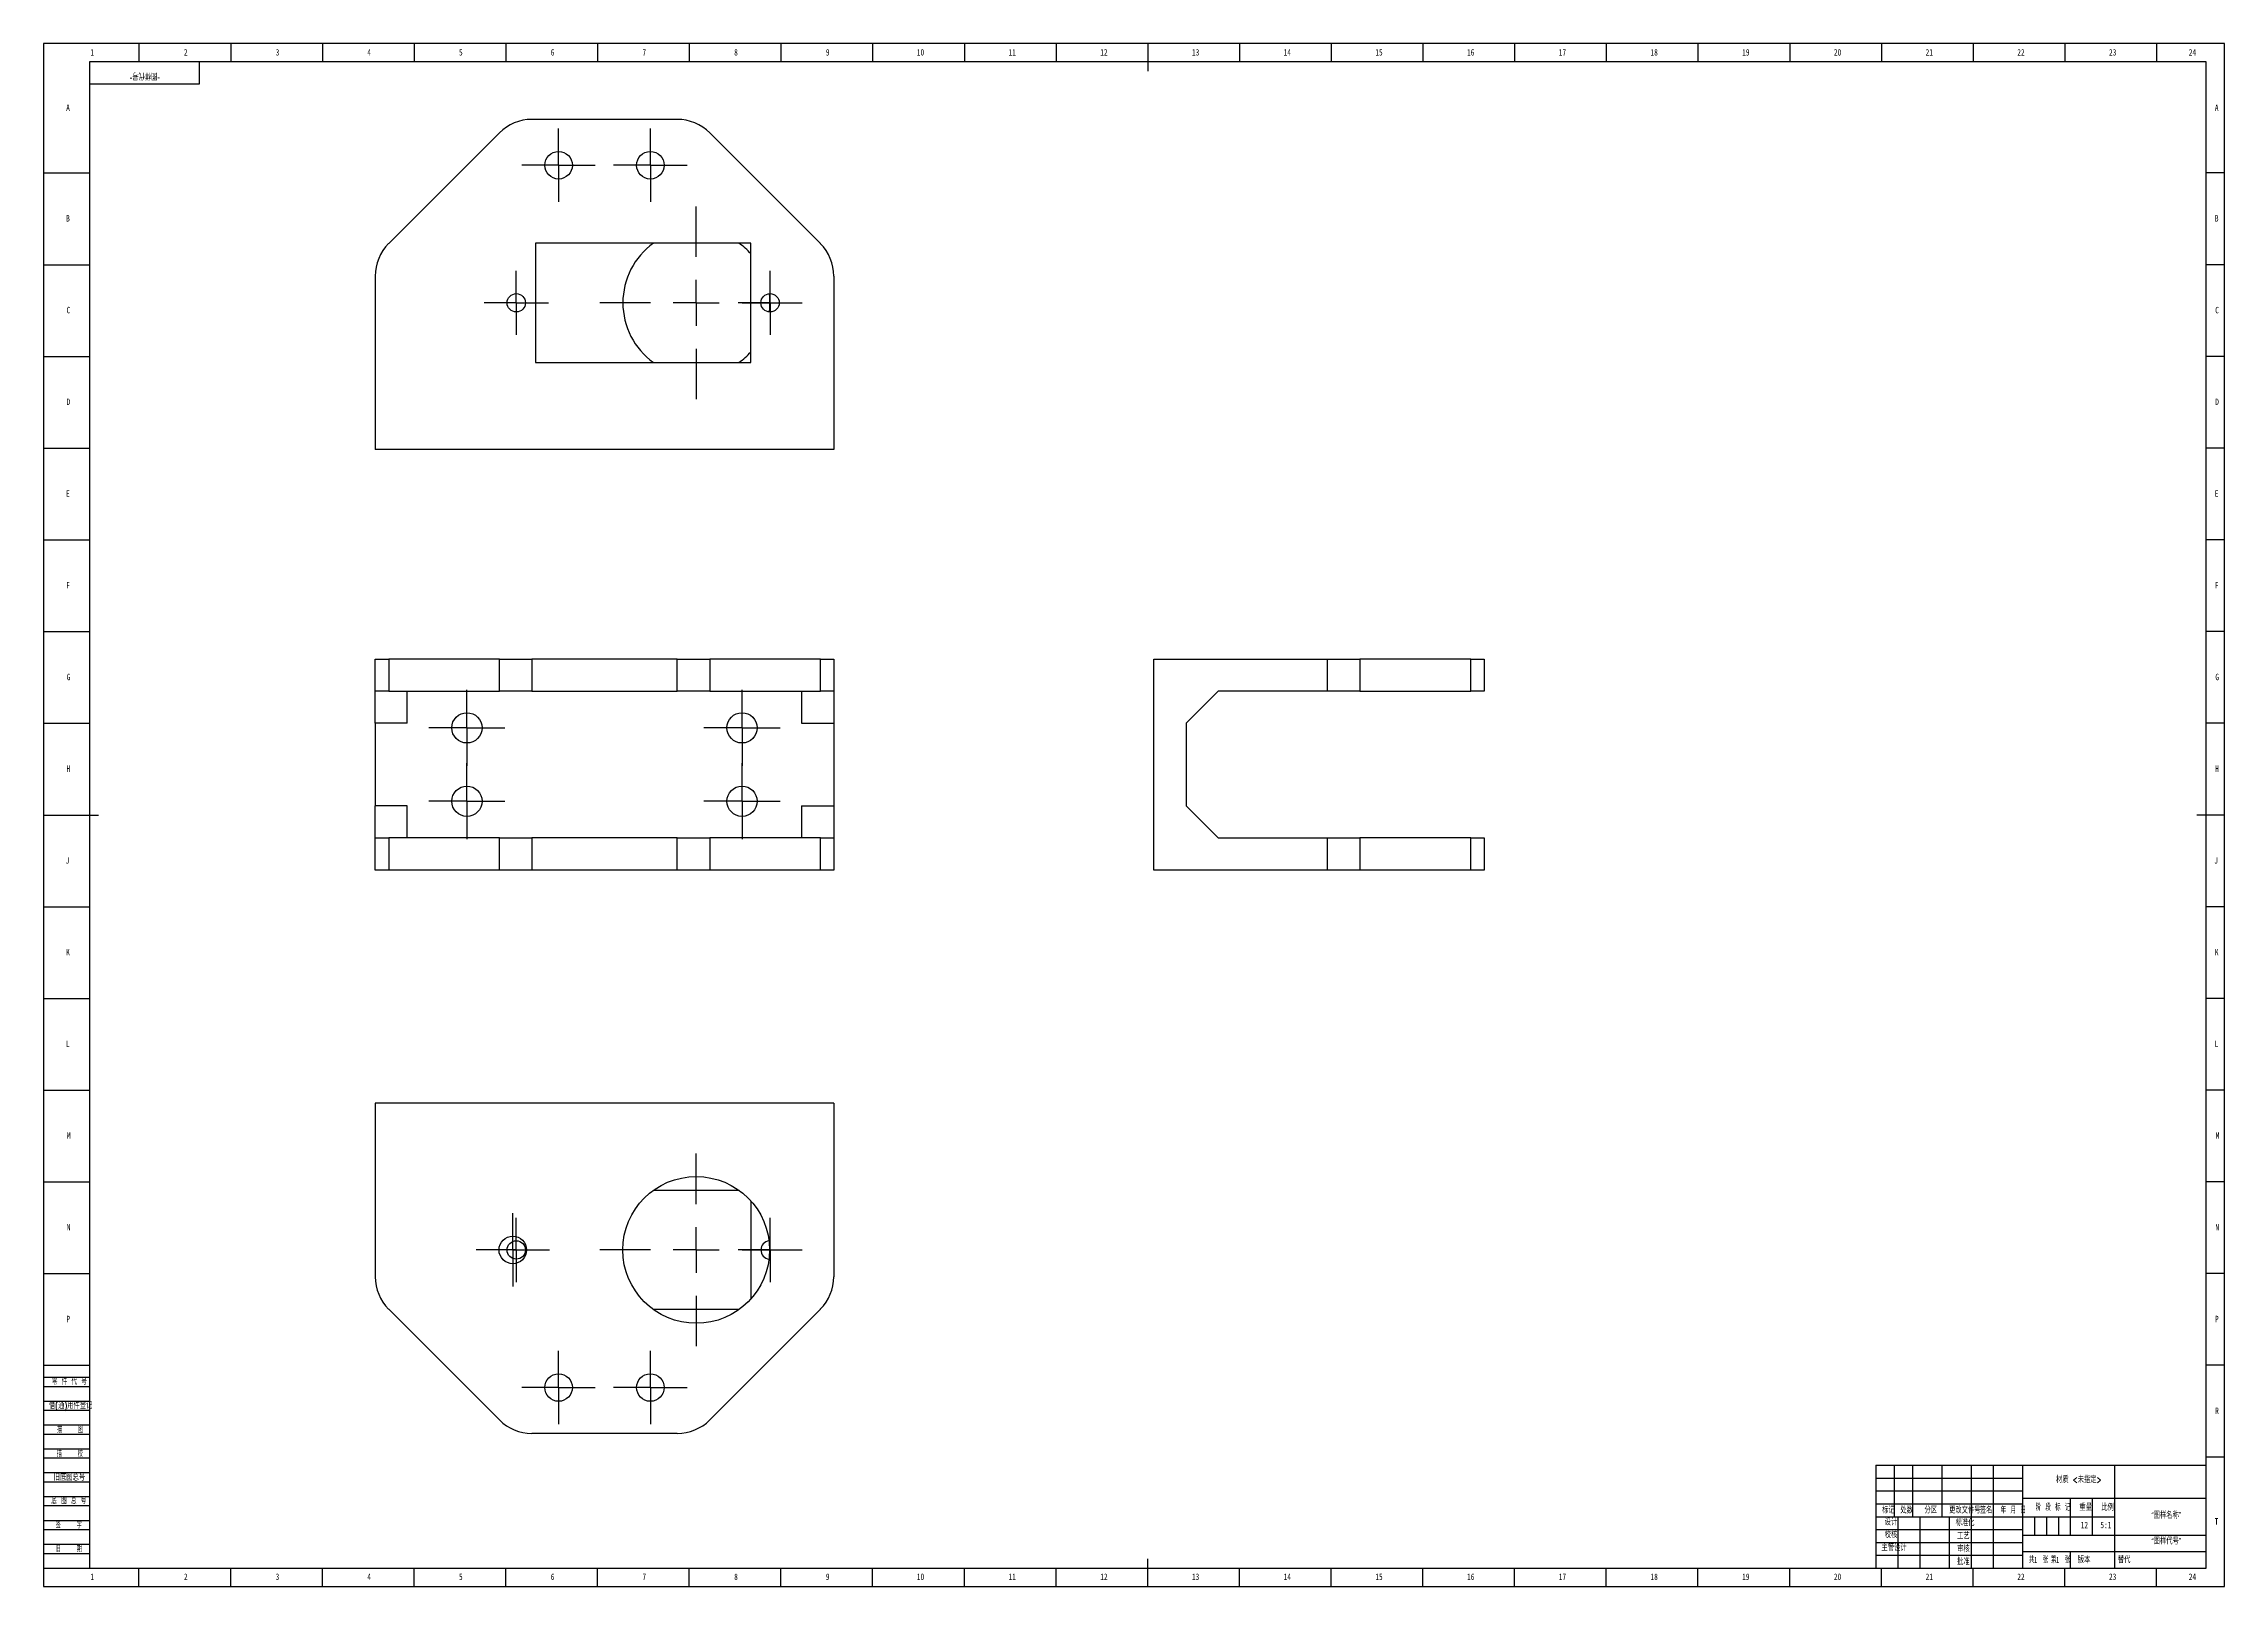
# Model space of a CAD drawing. Header units: millimetres. Extents: x 0 to 1189, y 0 to 841.
import ezdxf

# ---------------------------------------------------------------- set-up
doc = ezdxf.new("R2010")
doc.units = ezdxf.units.MM
for name, color, linetype in [('10', 7, 'Continuous'), ('5', 7, 'Continuous'), ('9', 7, 'Continuous'), ('SLD-0', 7, 'Continuous')]:
    doc.layers.add(name, color=color, linetype=linetype)
doc.styles.add('SLDTEXTSTYLE0', font='TXT', dxfattribs={"width": 0.7, "bigfont": 'bigfont'})
doc.styles.add('SLDTEXTSTYLE1', font='TXT', dxfattribs={"width": 0.6, "bigfont": 'bigfont'})
doc.styles.add('SLDTEXTSTYLE2', font='TXT', dxfattribs={"width": 0.614286, "bigfont": 'bigfont'})
doc.styles.add('SLDTEXTSTYLE3', font='TXT', dxfattribs={"width": 0.62, "bigfont": 'bigfont'})
doc.styles.add('SLDTEXTSTYLE4', font='TXT', dxfattribs={"width": 0.566667, "bigfont": 'bigfont'})
doc.styles.add('SLDTEXTSTYLE5', font='TXT', dxfattribs={"width": 0.7})

# ---------------------------------------------------------------- blocks, each defined once
blk = doc.blocks.new('SW_CENTERMARKSYMBOL_0')
at = {"layer": '10', "color": 0}
for p, q in [((0, 12.5), (0, 20.75)), ((0, 0), (0, 12.5)), ((-12.5, 0), (-20.75, 0)), ((0, 0), (-12.5, 0)), ((0, 0), (0, -12.5)), ((0, 0), (12.5, 0)), ((12.5, 0), (20.75, 0)), ((0, -12.5), (0, -20.75))]:
    blk.add_line(p, q, dxfattribs=at)
blk = doc.blocks.new('SW_CENTERMARKSYMBOL_1')
at = {"layer": '10', "color": 0}
for p, q in [((0, 12.5), (0, 20.75)), ((0, 0), (0, 12.5)), ((-12.5, 0), (-20.75, 0)), ((0, 0), (-12.5, 0)), ((0, 0), (0, -12.5)), ((0, 0), (12.5, 0)), ((12.5, 0), (20.75, 0)), ((0, -12.5), (0, -20.75))]:
    blk.add_line(p, q, dxfattribs=at)
blk = doc.blocks.new('SW_CENTERMARKSYMBOL_2')
at = {"layer": '10', "color": 0}
for p, q in [((0, 12.5), (0, 20.75)), ((0, 0), (0, 12.5)), ((-12.5, 0), (-20.75, 0)), ((0, 0), (-12.5, 0)), ((0, 0), (0, -12.5)), ((0, 0), (12.5, 0)), ((12.5, 0), (20.75, 0)), ((0, -12.5), (0, -20.75))]:
    blk.add_line(p, q, dxfattribs=at)
blk = doc.blocks.new('SW_CENTERMARKSYMBOL_3')
at = {"layer": '10', "color": 0}
for p, q in [((0, 12.5), (0, 20.75)), ((0, 0), (0, 12.5)), ((-12.5, 0), (-20.75, 0)), ((0, 0), (-12.5, 0)), ((0, 0), (0, -12.5)), ((0, 0), (12.5, 0)), ((12.5, 0), (20.75, 0)), ((0, -12.5), (0, -20.75))]:
    blk.add_line(p, q, dxfattribs=at)
blk = doc.blocks.new('SW_CENTERMARKSYMBOL_4')
at = {"layer": '10', "color": 0}
for p, q in [((0, 12.5), (0, 20)), ((0, 0), (0, 12.5)), ((-12.5, 0), (-20, 0)), ((0, 0), (-12.5, 0)), ((0, 0), (0, -12.5)), ((0, 0), (12.5, 0)), ((12.5, 0), (20, 0)), ((0, -12.5), (0, -20))]:
    blk.add_line(p, q, dxfattribs=at)
blk = doc.blocks.new('SW_CENTERMARKSYMBOL_5')
at = {"layer": '10', "color": 0}
for p, q in [((0, 12.5), (0, 20)), ((0, 0), (0, 12.5)), ((-12.5, 0), (-20, 0)), ((0, 0), (-12.5, 0)), ((0, 0), (0, -12.5)), ((0, 0), (12.5, 0)), ((12.5, 0), (20, 0)), ((0, -12.5), (0, -20))]:
    blk.add_line(p, q, dxfattribs=at)
blk = doc.blocks.new('SW_CENTERMARKSYMBOL_6')
at = {"layer": '10', "color": 0}
for p, q in [((0, 12.5), (0, 20)), ((0, 0), (0, 12.5)), ((-12.5, 0), (-20, 0)), ((0, 0), (-12.5, 0)), ((0, 0), (0, -12.5)), ((0, 0), (12.5, 0)), ((12.5, 0), (20, 0)), ((0, -12.5), (0, -20))]:
    blk.add_line(p, q, dxfattribs=at)
blk = doc.blocks.new('SW_CENTERMARKSYMBOL_7')
at = {"layer": '10', "color": 0}
for p, q in [((0, 12.5), (0, 17.5)), ((0, 0), (0, 12.5)), ((-12.5, 0), (-17.5, 0)), ((0, 0), (-12.5, 0)), ((0, 0), (0, -12.5)), ((0, 0), (12.5, 0)), ((12.5, 0), (17.5, 0)), ((0, -12.5), (0, -17.5))]:
    blk.add_line(p, q, dxfattribs=at)
blk = doc.blocks.new('SW_CENTERMARKSYMBOL_8')
at = {"layer": '10', "color": 0}
for p, q in [((0, 12.5), (0, 17.5)), ((0, 0), (0, 12.5)), ((-12.5, 0), (-17.5, 0)), ((0, 0), (-12.5, 0)), ((0, 0), (0, -12.5)), ((0, 0), (12.5, 0)), ((12.5, 0), (17.5, 0)), ((0, -12.5), (0, -17.5))]:
    blk.add_line(p, q, dxfattribs=at)
blk = doc.blocks.new('SW_CENTERMARKSYMBOL_9')
at = {"layer": '10', "color": 0}
for p, q in [((0, 25), (0, 52.5)), ((0, 0), (0, 12.5)), ((-25, 0), (-52.5, 0)), ((0, 0), (-12.5, 0)), ((0, 0), (0, -12.5)), ((0, 0), (12.5, 0)), ((25, 0), (52.5, 0)), ((0, -25), (0, -52.5))]:
    blk.add_line(p, q, dxfattribs=at)
blk = doc.blocks.new('SW_CENTERMARKSYMBOL_10')
at = {"layer": '10', "color": 0}
for p, q in [((0, 12.5), (0, 20)), ((0, 0), (0, 12.5)), ((-12.5, 0), (-20, 0)), ((0, 0), (-12.5, 0)), ((0, 0), (0, -12.5)), ((0, 0), (12.5, 0)), ((12.5, 0), (20, 0)), ((0, -12.5), (0, -20))]:
    blk.add_line(p, q, dxfattribs=at)
blk = doc.blocks.new('SW_CENTERMARKSYMBOL_11')
at = {"layer": '10', "color": 0}
for p, q in [((0, 12.5), (0, 20)), ((0, 0), (0, 12.5)), ((-12.5, 0), (-20, 0)), ((0, 0), (-12.5, 0)), ((0, 0), (0, -12.5)), ((0, 0), (12.5, 0)), ((12.5, 0), (20, 0)), ((0, -12.5), (0, -20))]:
    blk.add_line(p, q, dxfattribs=at)
blk = doc.blocks.new('SW_CENTERMARKSYMBOL_12')
at = {"layer": '10', "color": 0}
for p, q in [((0, 12.5), (0, 17.5)), ((0, 0), (0, 12.5)), ((-12.5, 0), (-17.5, 0)), ((0, 0), (-12.5, 0)), ((0, 0), (0, -12.5)), ((0, 0), (12.5, 0)), ((12.5, 0), (17.5, 0)), ((0, -12.5), (0, -17.5))]:
    blk.add_line(p, q, dxfattribs=at)
blk = doc.blocks.new('SW_CENTERMARKSYMBOL_13')
at = {"layer": '10', "color": 0}
for p, q in [((0, 12.5), (0, 17.5)), ((0, 0), (0, 12.5)), ((-12.5, 0), (-17.5, 0)), ((0, 0), (-12.5, 0)), ((0, 0), (0, -12.5)), ((0, 0), (12.5, 0)), ((12.5, 0), (17.5, 0)), ((0, -12.5), (0, -17.5))]:
    blk.add_line(p, q, dxfattribs=at)
blk = doc.blocks.new('SW_CENTERMARKSYMBOL_14')
at = {"layer": '10', "color": 0}
for p, q in [((0, 25), (0, 52.5)), ((0, 0), (0, 12.5)), ((-25, 0), (-52.5, 0)), ((0, 0), (-12.5, 0)), ((0, 0), (0, -12.5)), ((0, 0), (12.5, 0)), ((25, 0), (52.5, 0)), ((0, -25), (0, -52.5))]:
    blk.add_line(p, q, dxfattribs=at)

msp = doc.modelspace()

# ---------------------------------------------------------------- linework, layer by layer
at = {"color": 7, "linetype": 'Continuous', "lineweight": 25}
for p, q in [((345.5, 799.7), (266.2, 799.7)), ((248.5, 792.4), (188.2, 732)), ((423.5, 732), (363.2, 792.4)), ((385.6, 732.2), (268.1, 732.2)), ((268.1, 732.2), (268.1, 667.2)), ((385.6, 667.2), (385.6, 732.2)), ((180.8, 714.3), (180.8, 619.7)), ((430.8, 714.3), (430.8, 619.7)), ((268.1, 667.2), (385.6, 667.2)), ((430.8, 619.7), (180.8, 619.7)), ((180.8, 488), (180.8, 505.5)), ((180.8, 505.5), (188.2, 505.5)), ((188.2, 505.5), (188.2, 488)), ((248.5, 505.5), (188.2, 505.5)), ((248.5, 488), (248.5, 505.5)), ((248.5, 505.5), (266.2, 505.5)), ((266.2, 505.5), (266.2, 488)), ((345.5, 505.5), (266.2, 505.5)), ((345.5, 488), (345.5, 505.5)), ((345.5, 505.5), (363.2, 505.5)), ((363.2, 505.5), (363.2, 488)), ((423.5, 505.5), (363.2, 505.5)), ((423.5, 488), (423.5, 505.5)), ((423.5, 505.5), (430.8, 505.5)), ((430.8, 505.5), (430.8, 488)), ((605.4, 390.5), (605.4, 505.5)), ((605.4, 505.5), (700, 505.5)), ((700, 488), (700, 505.5)), ((700, 505.5), (717.7, 505.5)), ((717.7, 505.5), (717.7, 488)), ((778.1, 505.5), (717.7, 505.5)), ((778.1, 488), (778.1, 505.5)), ((778.1, 505.5), (785.4, 505.5)), ((785.4, 505.5), (785.4, 488)), ((188.2, 488), (180.8, 488)), ((180.8, 470.5), (180.8, 488)), ((188.2, 488), (248.5, 488)), ((198.3, 470.5), (198.3, 488)), ((266.2, 488), (248.5, 488)), ((266.2, 488), (345.5, 488)), ((363.2, 488), (345.5, 488)), ((363.2, 488), (423.5, 488)), ((413.3, 488), (413.3, 470.5)), ((430.8, 488), (423.5, 488)), ((430.8, 488), (430.8, 470.5)), ((622.9, 470.5), (640.4, 488)), ((700, 488), (640.4, 488)), ((717.7, 488), (700, 488)), ((717.7, 488), (778.1, 488)), ((785.4, 488), (778.1, 488)), ((198.3, 470.5), (180.8, 470.5)), ((180.8, 470.5), (180.8, 425.5)), ((413.3, 470.5), (430.8, 470.5)), ((430.8, 470.5), (430.8, 425.5)), ((622.9, 470.5), (622.9, 425.5)), ((198.3, 425.5), (180.8, 425.5)), ((180.8, 408), (180.8, 425.5)), ((198.3, 408), (198.3, 425.5)), ((413.3, 425.5), (430.8, 425.5)), ((413.3, 425.5), (413.3, 408)), ((430.8, 425.5), (430.8, 408)), ((640.4, 408), (622.9, 425.5)), ((180.8, 390.5), (180.8, 408)), ((180.8, 408), (188.2, 408)), ((188.2, 408), (188.2, 390.5)), ((248.5, 408), (188.2, 408)), ((248.5, 390.5), (248.5, 408)), ((248.5, 408), (266.2, 408)), ((266.2, 408), (266.2, 390.5)), ((345.5, 408), (266.2, 408)), ((345.5, 390.5), (345.5, 408)), ((345.5, 408), (363.2, 408)), ((363.2, 408), (363.2, 390.5)), ((423.5, 408), (363.2, 408)), ((423.5, 390.5), (423.5, 408)), ((423.5, 408), (430.8, 408)), ((430.8, 408), (430.8, 390.5)), ((640.4, 408), (700, 408)), ((700, 390.5), (700, 408)), ((700, 408), (717.7, 408)), ((717.7, 408), (717.7, 390.5)), ((778.1, 408), (717.7, 408)), ((778.1, 390.5), (778.1, 408)), ((778.1, 408), (785.4, 408)), ((785.4, 408), (785.4, 390.5)), ((188.2, 390.5), (180.8, 390.5)), ((248.5, 390.5), (188.2, 390.5)), ((266.2, 390.5), (248.5, 390.5)), ((345.5, 390.5), (266.2, 390.5)), ((363.2, 390.5), (345.5, 390.5)), ((423.5, 390.5), (363.2, 390.5)), ((430.8, 390.5), (423.5, 390.5)), ((700, 390.5), (605.4, 390.5)), ((717.7, 390.5), (700, 390.5)), ((778.1, 390.5), (717.7, 390.5)), ((785.4, 390.5), (778.1, 390.5)), ((430.8, 263.4), (180.8, 263.4)), ((180.8, 263.4), (180.8, 168.8)), ((430.8, 263.4), (430.8, 168.8)), ((332.5, 215.9), (379.2, 215.9)), ((385.6, 210.1), (385.6, 156.8)), ((248.5, 90.8), (188.2, 151.1)), ((379.2, 150.9), (332.5, 150.9)), ((423.5, 151.1), (363.2, 90.8)), ((345.5, 83.4), (266.2, 83.4))]:
    msp.add_line(p, q, dxfattribs=at)
at = {"color": 7, "linetype": 'Continuous', "lineweight": 25, "flags": 128}
for points in [[(395.5, 704.7), (395.7, 702.7), (395.8, 699.7)], [(395.8, 699.7), (395.7, 696.7), (395.5, 694.7)]]:
    msp.add_lwpolyline(points, dxfattribs=at)
at = {"color": 7, "linetype": 'Continuous', "lineweight": 25}
for centre, radius in [((280.8, 774.7), 7.5), ((330.8, 774.7), 7.5), ((257.7, 699.7), 5), ((396.1, 699.7), 5), ((230.8, 468), 8.25), ((380.8, 468), 8.25), ((230.8, 428), 8.25), ((380.8, 428), 8.25), ((355.8, 183.4), 40), ((255.8, 183.4), 7.5), ((257.7, 183.4), 5), ((280.8, 108.4), 7.5), ((330.8, 108.4), 7.5)]:
    msp.add_circle(centre, radius, dxfattribs=at)
for centre, radius, start, end in [((266.2, 774.7), 25, 90, 135), ((345.5, 774.7), 25, 45, 90), ((205.8, 714.3), 25, 135, 180), ((355.8, 699.7), 40, 125.6591, 234.3409), ((355.8, 699.7), 40, 41.8409, 54.3409), ((405.8, 714.3), 25, 0, 45), ((355.8, 699.7), 40, 305.6591, 318.1591), ((396.1, 183.4), 5, 96.1438, 263.8562), ((205.8, 168.8), 25, 180, 225), ((405.8, 168.8), 25, 315, 0), ((266.2, 108.4), 25, 225, 270), ((345.5, 108.4), 25, 270, 315)]:
    msp.add_arc(centre, radius, start, end, dxfattribs=at)
at = {"layer": '5', "color": 7}
for p, q in [((1189, 841), (0, 841)), ((0, 841), (0, 0)), ((1189, 0), (1189, 841)), ((0, 114), (25, 114)), ((0, 109), (25, 109)), ((0, 101), (25, 101)), ((0, 96), (25, 96)), ((0, 88), (25, 88)), ((0, 83), (25, 83)), ((0, 75), (25, 75)), ((0, 70), (25, 70)), ((0, 62), (25, 62)), ((0, 57), (25, 57)), ((0, 49), (25, 49)), ((999, 59), (1079, 59)), ((999, 52), (1079, 52)), ((0, 44), (25, 44)), ((0, 36), (25, 36)), ((1085.5, 38), (1085.5, 28)), ((1092, 38), (1092, 28)), ((1098.5, 38), (1098.5, 28)), ((0, 31), (25, 31)), ((0, 23), (25, 23)), ((0, 18), (25, 18)), ((0, 0), (1189, 0))]:
    msp.add_line(p, q, dxfattribs=at)
at = {"layer": '5'}
for p, q in [((52, 841), (52, 831.1)), ((102, 841), (102, 831.1)), ((152, 841), (152, 831.1)), ((202, 841), (202, 831.1)), ((252, 841), (252, 831.1)), ((302, 841), (302, 831.1)), ((352, 841), (352, 831.1)), ((402, 841), (402, 831.1)), ((452, 841), (452, 831.1)), ((502, 841), (502, 831.1)), ((552, 841), (552, 831.1)), ((652, 841), (652, 831.1)), ((702, 841), (702, 831.1)), ((752, 841), (752, 831.1)), ((802, 841), (802, 831.1)), ((852, 841), (852, 831.1)), ((902, 841), (902, 831.1)), ((952, 841), (952, 831.1)), ((1002, 841), (1002, 831.1)), ((1052, 841), (1052, 831.1)), ((1102, 841), (1102, 831.1)), ((1152, 841), (1152, 831.1)), ((0, 770.5), (25, 770.5)), ((1189, 770.5), (1179, 770.5)), ((0, 720.5), (25, 720.5)), ((1189, 720.5), (1179, 720.5)), ((0, 670.5), (25, 670.5)), ((1189, 670.5), (1179, 670.5)), ((0, 620.5), (25, 620.5)), ((1189, 620.5), (1179, 620.5)), ((0, 570.5), (25, 570.5)), ((1189, 570.5), (1179, 570.5)), ((0, 520.5), (25, 520.5)), ((1189, 520.5), (1179, 520.5)), ((0, 470.5), (25, 470.5)), ((1189, 470.5), (1179, 470.5)), ((0, 370.5), (25, 370.5)), ((1189, 370.5), (1179, 370.5)), ((0, 320.5), (25, 320.5)), ((1189, 320.5), (1179, 320.5)), ((0, 270.5), (25, 270.5)), ((1189, 270.5), (1179, 270.5)), ((0, 220.5), (25, 220.5)), ((1189, 220.5), (1179, 220.5)), ((0, 170.5), (25, 170.5)), ((1189, 170.5), (1179, 170.5)), ((0, 120.5), (25, 120.5)), ((1189, 120.5), (1179, 120.5)), ((1189, 70.5), (1179, 70.5)), ((52, 0), (52, 10)), ((102, 0), (102, 10)), ((152, 0), (152, 10)), ((202, 0), (202, 10)), ((252, 0), (252, 10)), ((302, 0), (302, 10)), ((352, 0), (352, 10)), ((402, 0), (402, 10)), ((452, 0), (452, 10)), ((502, 0), (502, 10)), ((552, 0), (552, 10)), ((652, 0), (652, 10)), ((702, 0), (702, 10)), ((752, 0), (752, 10)), ((802, 0), (802, 10)), ((852, 0), (852, 10)), ((902, 0), (902, 10)), ((952, 0), (952, 10)), ((1002, 0), (1002, 10)), ((1052, 0), (1052, 10)), ((1102, 0), (1102, 10)), ((1152, 0), (1152, 10))]:
    msp.add_line(p, q, dxfattribs=at)
at = {"layer": '5', "lineweight": 25}
for p, q in [((602, 841), (602, 826)), ((0, 420.5), (30, 420.5)), ((1189, 420.5), (1174, 420.5)), ((602, 0), (602, 15)), ((1105, 19), (1105, 10))]:
    msp.add_line(p, q, dxfattribs=at)
at = {"layer": '5', "color": 7, "lineweight": 25}
for p, q in [((1179, 831.1), (25, 831.1)), ((25, 831.1), (25, 10)), ((85, 819), (85, 831)), ((1179, 10), (1179, 831.1)), ((25, 819), (85, 819)), ((999, 66), (1179, 66)), ((999, 66), (999, 10)), ((1009, 66), (1009, 38)), ((1019, 66), (1019, 38)), ((1035, 66), (1035, 38)), ((1051, 66), (1051, 10)), ((1063, 66), (1063, 10)), ((1079, 66), (1079, 10)), ((1129, 66), (1129, 38)), ((1079, 48), (1179, 48)), ((1105, 48), (1105, 28)), ((1117, 48), (1117, 28)), ((999, 45), (1079, 45)), ((999, 38), (1129, 38)), ((1011, 38), (1011, 10)), ((1023, 38), (1023, 10)), ((1039, 38), (1039, 10)), ((1129, 38), (1129, 10)), ((999, 31), (1079, 31)), ((999, 24), (1079, 24)), ((1079, 28), (1179, 28)), ((999, 17), (1079, 17)), ((1079, 19), (1179, 19)), ((0, 10), (1179, 10))]:
    msp.add_line(p, q, dxfattribs=at)

# ---------------------------------------------------------------- block references
at = {"layer": '10'}
for name, p in [('SW_CENTERMARKSYMBOL_10', (280.8, 774.7)), ('SW_CENTERMARKSYMBOL_11', (330.8, 774.7)), ('SW_CENTERMARKSYMBOL_14', (355.8, 699.7)), ('SW_CENTERMARKSYMBOL_12', (257.7, 699.7)), ('SW_CENTERMARKSYMBOL_13', (396.1, 699.7)), ('SW_CENTERMARKSYMBOL_0', (230.8, 468)), ('SW_CENTERMARKSYMBOL_3', (380.8, 468)), ('SW_CENTERMARKSYMBOL_2', (230.8, 428)), ('SW_CENTERMARKSYMBOL_1', (380.8, 428)), ('SW_CENTERMARKSYMBOL_9', (355.8, 183.4)), ('SW_CENTERMARKSYMBOL_4', (255.8, 183.4)), ('SW_CENTERMARKSYMBOL_7', (257.7, 183.4)), ('SW_CENTERMARKSYMBOL_8', (396.1, 183.4)), ('SW_CENTERMARKSYMBOL_6', (280.8, 108.4)), ('SW_CENTERMARKSYMBOL_5', (330.8, 108.4))]:
    msp.add_blockref(name, p, dxfattribs=at)

# ---------------------------------------------------------------- texts
at = {"layer": '10', "char_height": 3.5}
for s, insert, attachment_point, style in [('1', (26.5, 838), 2, 'SLDTEXTSTYLE5'), ('2', (77.5, 838), 2, 'SLDTEXTSTYLE5'), ('3', (127.5, 838), 2, 'SLDTEXTSTYLE5'), ('4', (177.5, 838), 2, 'SLDTEXTSTYLE5'), ('5', (227.5, 838), 2, 'SLDTEXTSTYLE5'), ('6', (277.5, 838), 2, 'SLDTEXTSTYLE5'), ('7', (327.5, 838), 2, 'SLDTEXTSTYLE5'), ('8', (377.5, 838), 2, 'SLDTEXTSTYLE5'), ('9', (427.5, 838), 2, 'SLDTEXTSTYLE5'), ('10', (478.1, 838), 2, 'SLDTEXTSTYLE5'), ('11', (528.1, 838), 2, 'SLDTEXTSTYLE5'), ('12', (578.1, 838), 2, 'SLDTEXTSTYLE5'), ('13', (628.1, 838), 2, 'SLDTEXTSTYLE5'), ('14', (678.1, 838), 2, 'SLDTEXTSTYLE5'), ('15', (728.1, 838), 2, 'SLDTEXTSTYLE5'), ('16', (778.1, 838), 2, 'SLDTEXTSTYLE5'), ('17', (828.1, 838), 2, 'SLDTEXTSTYLE5'), ('18', (878.1, 838), 2, 'SLDTEXTSTYLE5'), ('19', (928.1, 838), 2, 'SLDTEXTSTYLE5'), ('20', (978.1, 838), 2, 'SLDTEXTSTYLE5'), ('21', (1028.1, 838), 2, 'SLDTEXTSTYLE5'), ('22', (1078.1, 838), 2, 'SLDTEXTSTYLE5'), ('23', (1128.1, 838), 2, 'SLDTEXTSTYLE5'), ('24', (1171.6, 838), 2, 'SLDTEXTSTYLE5'), ('A', (13.3, 807.8), 2, 'SLDTEXTSTYLE5'), ('A', (1184.8, 807.8), 2, 'SLDTEXTSTYLE5'), ('B', (13.3, 747.5), 2, 'SLDTEXTSTYLE5'), ('B', (1184.8, 747.5), 2, 'SLDTEXTSTYLE5'), ('C', (13.5, 697.5), 2, 'SLDTEXTSTYLE5'), ('C', (1185, 697.5), 2, 'SLDTEXTSTYLE5'), ('D', (13.5, 647.5), 2, 'SLDTEXTSTYLE5'), ('D', (1185, 647.5), 2, 'SLDTEXTSTYLE5'), ('E', (13.3, 597.5), 2, 'SLDTEXTSTYLE5'), ('E', (1184.8, 597.5), 2, 'SLDTEXTSTYLE5'), ('F', (13.3, 547.5), 2, 'SLDTEXTSTYLE5'), ('F', (1184.8, 547.5), 2, 'SLDTEXTSTYLE5'), ('G', (13.6, 497.5), 2, 'SLDTEXTSTYLE5'), ('G', (1185.1, 497.5), 2, 'SLDTEXTSTYLE5'), ('H', (13.5, 447.5), 2, 'SLDTEXTSTYLE5'), ('H', (1185, 447.5), 2, 'SLDTEXTSTYLE5'), ('J', (13, 397.5), 2, 'SLDTEXTSTYLE5'), ('J', (1184.5, 397.5), 2, 'SLDTEXTSTYLE5'), ('K', (13.3, 347.5), 2, 'SLDTEXTSTYLE5'), ('K', (1184.8, 347.5), 2, 'SLDTEXTSTYLE5'), ('L', (13.2, 297.5), 2, 'SLDTEXTSTYLE5'), ('L', (1184.7, 297.5), 2, 'SLDTEXTSTYLE5'), ('M', (13.7, 247.5), 2, 'SLDTEXTSTYLE5'), ('M', (1185.2, 247.5), 2, 'SLDTEXTSTYLE5'), ('N', (13.6, 197.5), 2, 'SLDTEXTSTYLE5'), ('N', (1185.1, 197.5), 2, 'SLDTEXTSTYLE5'), ('P', (13.4, 147.5), 2, 'SLDTEXTSTYLE5'), ('P', (1184.9, 147.5), 2, 'SLDTEXTSTYLE5'), ('R', (1185, 97.5), 2, 'SLDTEXTSTYLE5'), ('材质 <未指定>', (1109.6, 59.9), 2, 'SLDTEXTSTYLE0'), ('“图样名称”', (1157.3, 40.5), 2, 'SLDTEXTSTYLE0'), ('T', (1184.7, 37.2), 2, 'SLDTEXTSTYLE5'), ('校核', (1007.2, 29.9), 2, 'SLDTEXTSTYLE0'), ('12', (1112.7, 35.2), 2, 'SLDTEXTSTYLE5'), ('“图样代号”', (1157.3, 26.4), 2, 'SLDTEXTSTYLE0'), ('主管设计', (1008.9, 22.8), 2, 'SLDTEXTSTYLE0'), ('1', (1085.1, 16.2), 1, 'SLDTEXTSTYLE5'), ('1', (1097.1, 16.2), 1, 'SLDTEXTSTYLE5'), ('1', (26.5, 7), 2, 'SLDTEXTSTYLE5'), ('2', (77.5, 7), 2, 'SLDTEXTSTYLE5'), ('3', (127.5, 7), 2, 'SLDTEXTSTYLE5'), ('4', (177.5, 7), 2, 'SLDTEXTSTYLE5'), ('5', (227.5, 7), 2, 'SLDTEXTSTYLE5'), ('6', (277.5, 7), 2, 'SLDTEXTSTYLE5'), ('7', (327.5, 7), 2, 'SLDTEXTSTYLE5'), ('8', (377.5, 7), 2, 'SLDTEXTSTYLE5'), ('9', (427.5, 7), 2, 'SLDTEXTSTYLE5'), ('10', (478.1, 7), 2, 'SLDTEXTSTYLE5'), ('11', (528.1, 7), 2, 'SLDTEXTSTYLE5'), ('12', (578.1, 7), 2, 'SLDTEXTSTYLE5'), ('13', (628.1, 7), 2, 'SLDTEXTSTYLE5'), ('14', (678.1, 7), 2, 'SLDTEXTSTYLE5'), ('15', (728.1, 7), 2, 'SLDTEXTSTYLE5'), ('16', (778.1, 7), 2, 'SLDTEXTSTYLE5'), ('17', (828.1, 7), 2, 'SLDTEXTSTYLE5'), ('18', (878.1, 7), 2, 'SLDTEXTSTYLE5'), ('19', (928.1, 7), 2, 'SLDTEXTSTYLE5'), ('20', (978.1, 7), 2, 'SLDTEXTSTYLE5'), ('21', (1028.1, 7), 2, 'SLDTEXTSTYLE5'), ('22', (1078.1, 7), 2, 'SLDTEXTSTYLE5'), ('23', (1128.1, 7), 2, 'SLDTEXTSTYLE5'), ('24', (1171.6, 7), 2, 'SLDTEXTSTYLE5')]:
    msp.add_mtext(s, dxfattribs=dict(at, insert=insert, attachment_point=attachment_point, style=style))
at = {"layer": '10', "color": 7, "insert": (1112.5, 16.2), "char_height": 3.5, "attachment_point": 2, "style": 'SLDTEXTSTYLE0'}
msp.add_mtext('版本', dxfattribs=at)
at = {"layer": '9', "color": 7, "char_height": 3.5}
for s, insert, attachment_point, style in [('零 件 代 号', (4.5, 113.4), 1, 'SLDTEXTSTYLE2'), ('借(通)用件登记', (2.9, 100.3), 1, 'SLDTEXTSTYLE0'), ('描    图', (14.4, 87.2), 2, 'SLDTEXTSTYLE4'), ('描    校', (14.3, 74.1), 2, 'SLDTEXTSTYLE4'), ('旧底图总号', (5.5, 61.2), 1, 'SLDTEXTSTYLE0'), ('底 图 总 号', (4.2, 48.4), 1, 'SLDTEXTSTYLE2'), ('标记', (1005.8, 43.3), 2, 'SLDTEXTSTYLE0'), ('设计', (1007.2, 36.8), 2, 'SLDTEXTSTYLE0'), ('处数', (1015.8, 43.3), 2, 'SLDTEXTSTYLE0'), ('分区', (1028.9, 43.3), 2, 'SLDTEXTSTYLE0'), ('更改文件号', (1047.5, 43.3), 2, 'SLDTEXTSTYLE0'), ('标准化', (1047.6, 36.4), 2, 'SLDTEXTSTYLE0'), ('签名', (1059.1, 43.3), 2, 'SLDTEXTSTYLE0'), ('年 月 日', (1073.9, 43.3), 2, 'SLDTEXTSTYLE3'), ('阶 段 标 记', (1095.5, 44.8), 2, 'SLDTEXTSTYLE2'), ('重量', (1113.4, 44.8), 2, 'SLDTEXTSTYLE0'), ('比例', (1125.3, 44.8), 2, 'SLDTEXTSTYLE0'), ('签    字', (13.7, 35.2), 2, 'SLDTEXTSTYLE4'), ('工艺', (1046.7, 29.2), 2, 'SLDTEXTSTYLE0'), ('日    期', (13.8, 22.2), 2, 'SLDTEXTSTYLE4'), ('批准', (1046.7, 15.2), 2, 'SLDTEXTSTYLE0'), ('审核', (1046.7, 22.2), 2, 'SLDTEXTSTYLE0'), ('共  张', (1087.7, 16.2), 2, 'SLDTEXTSTYLE1'), ('第  张', (1099.7, 16.2), 2, 'SLDTEXTSTYLE1')]:
    msp.add_mtext(s, dxfattribs=dict(at, insert=insert, attachment_point=attachment_point, style=style))
at = {"layer": 'SLD-0', "insert": (55.2, 821.7), "char_height": 3.5, "attachment_point": 2, "rotation": 180, "style": 'SLDTEXTSTYLE0'}
msp.add_mtext('“图样代号”', dxfattribs=at)
at = {"layer": 'SLD-0', "char_height": 3.5}
for s, insert, attachment_point, style in [('5:1', (1124.4, 35.2), 2, 'SLDTEXTSTYLE5'), ('替代', (1130.9, 16.2), 1, 'SLDTEXTSTYLE0')]:
    msp.add_mtext(s, dxfattribs=dict(at, insert=insert, attachment_point=attachment_point, style=style))

doc.saveas('drawing.dxf')
